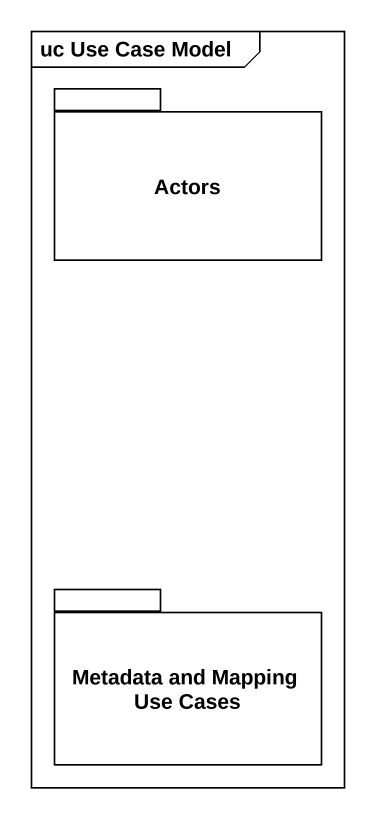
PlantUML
@startuml
mainframe uc Use Case Model
package Actors {
}
package "Metadata and Mapping Use Cases" as Metadata_and_Mapping_Use {
}
@enduml
